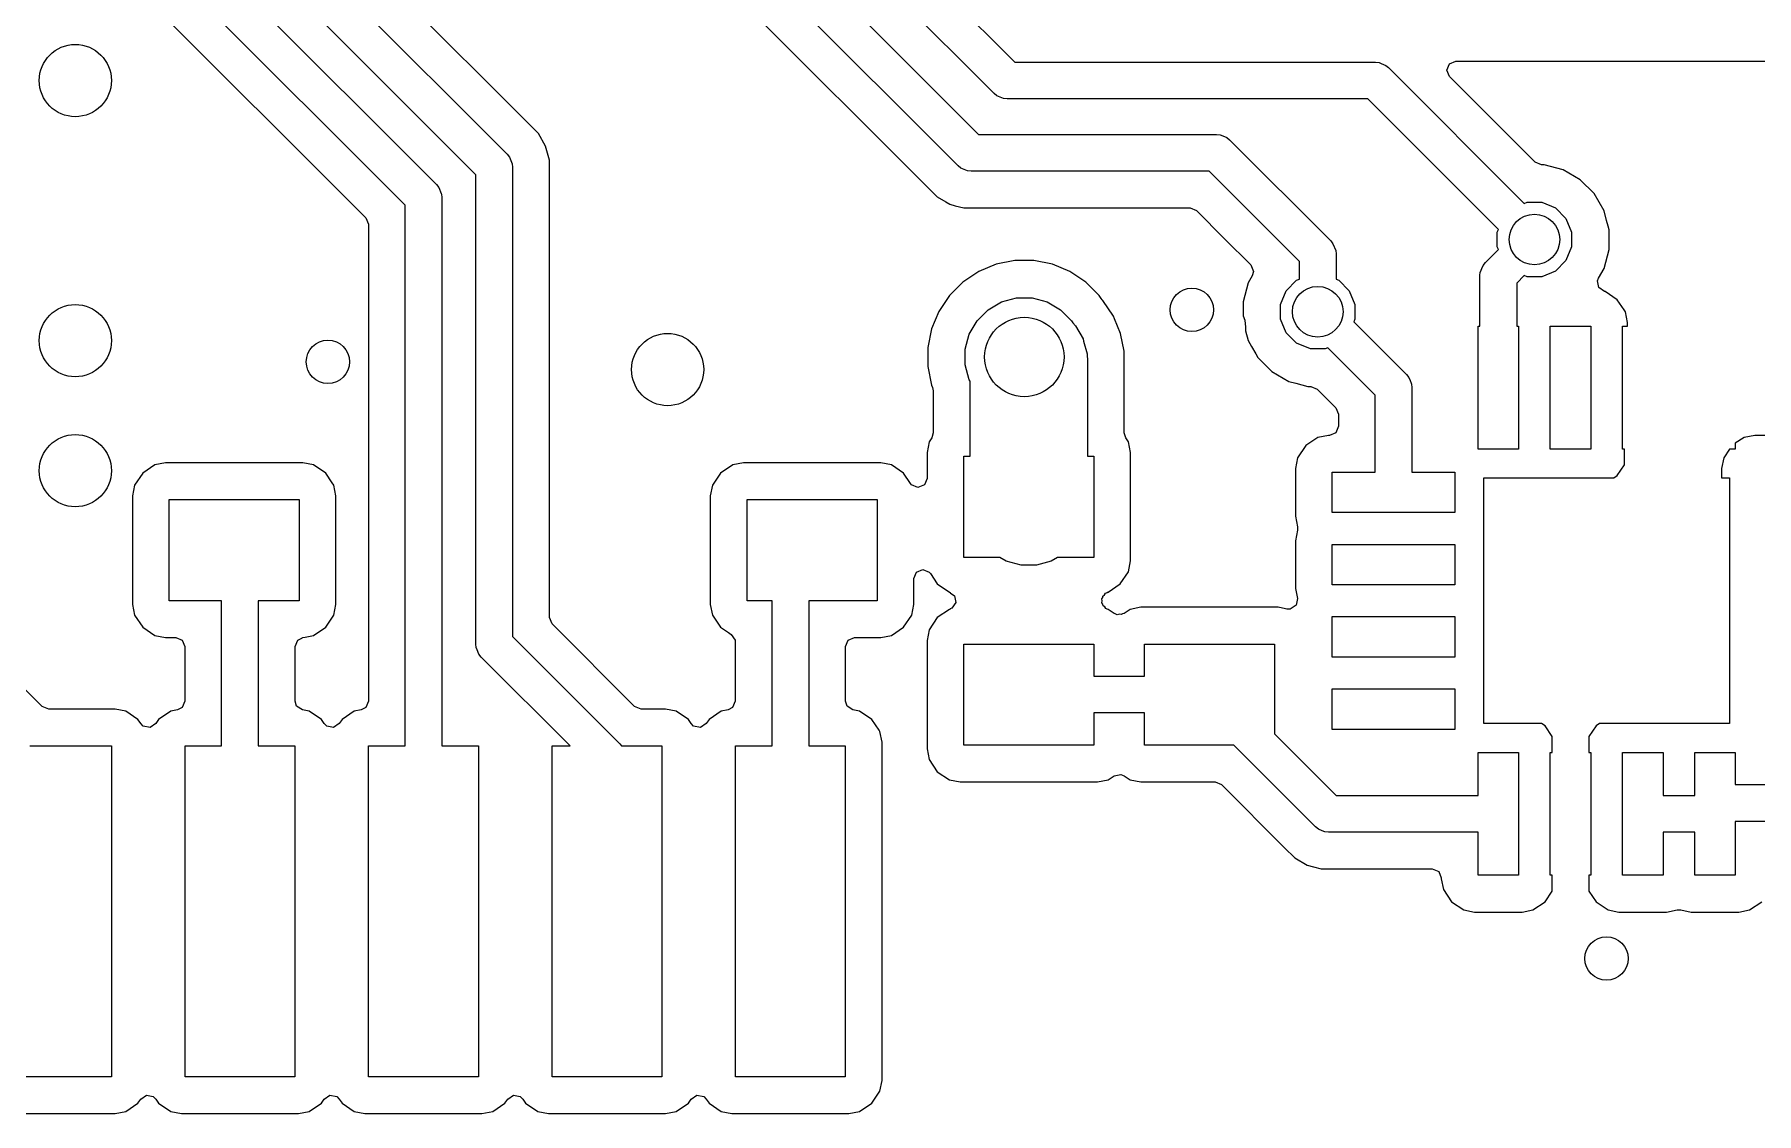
# Model space of a CAD drawing. Extents: x 97 to 200, y -158 to -52.
# Drawn here: x 161.37 to 173.29, y -125.95 to -118.48 of the extents above; entities that cross this region are included whole.
import ezdxf

# ---------------------------------------------------------------- set-up
doc = ezdxf.new("R2010")
doc.units = 0
doc.layers.add('BLACK', color=7, linetype='CONTINUOUS')

msp = doc.modelspace()

# ---------------------------------------------------------------- linework, layer by layer
at = {"layer": 'BLACK', "linetype": 'CONTINUOUS'}
for p, q in [((164.3781, -115.650994), (167.903705, -119.1766)), ((167.761298, -119.393403), (164.161297, -115.793403)), ((163.945828, -115.937852), (167.616847, -119.608871)), ((166.140903, -116.663797), (168.153705, -118.6766)), ((168.011298, -118.893403), (165.998209, -116.880315)), ((164.783158, -119.096136), (162.850906, -117.163883)), ((162.5781, -117.250994), (164.640902, -119.313797)), ((164.4241, -119.456205), (162.361297, -117.393403)), ((162.0781, -117.450994), (164.150903, -119.523798)), ((163.9341, -119.666205), (161.861297, -117.593403)), ((161.645828, -117.737851), (163.661294, -119.753317)), ((168.153705, -118.6766), (170.6511, -118.6766)), ((170.6511, -118.6766), (170.675876, -118.67904)), ((170.675876, -118.67904), (170.675877, -118.67904)), ((170.675877, -118.67904), (170.691083, -118.685339)), ((170.691083, -118.685339), (170.721657, -118.698003)), ((170.721657, -118.698003), (170.721658, -118.698004)), ((170.721658, -118.698004), (170.740903, -118.713797)), ((170.740903, -118.713797), (171.681052, -119.653946)), ((171.144711, -118.7318), (171.163017, -118.687606)), ((171.163017, -118.687606), (171.207211, -118.6693)), ((171.207211, -118.6693), (173.765206, -118.6693)), ((171.163017, -118.775994), (171.144711, -118.7318)), ((171.755317, -119.368294), (171.163017, -118.775994)), ((168.030542, -118.909197), (168.011298, -118.893403)), ((168.076323, -118.92816), (168.030542, -118.909197)), ((168.076324, -118.92816), (168.076323, -118.92816)), ((168.1011, -118.9306), (168.076324, -118.92816)), ((170.598494, -118.9306), (168.1011, -118.9306)), ((171.501446, -119.833552), (170.598494, -118.9306)), ((164.783169, -119.096146), (164.783158, -119.096136)), ((164.785347, -119.098324), (164.783169, -119.096146)), ((164.856376, -119.169353), (164.785347, -119.098324)), ((164.906601, -119.256346), (164.856376, -119.169353)), ((167.903705, -119.1766), (169.5511, -119.1766)), ((169.5511, -119.1766), (169.575876, -119.17904)), ((169.575876, -119.17904), (169.575877, -119.17904)), ((169.575877, -119.17904), (169.59484, -119.186895)), ((169.59484, -119.186895), (169.621657, -119.198003)), ((169.621657, -119.198003), (169.621658, -119.198004)), ((169.621658, -119.198004), (169.640903, -119.213797)), ((164.640902, -119.313797), (164.656696, -119.333042)), ((164.91564, -119.290079), (164.906601, -119.256346)), ((164.932599, -119.35337), (164.91564, -119.290079)), ((169.640903, -119.213797), (170.340902, -119.913797)), ((164.656696, -119.333042), (164.656697, -119.333043)), ((164.656697, -119.333043), (164.67566, -119.378824)), ((164.67566, -119.378824), (164.6781, -119.4036)), ((164.6781, -119.4036), (164.6781, -122.650994)), ((164.9326, -119.353376), (164.932599, -119.35337)), ((164.9326, -122.519689), (164.9326, -119.353376)), ((167.780542, -119.409197), (167.761298, -119.393403)), ((167.826323, -119.42816), (167.780542, -119.409197)), ((167.826324, -119.42816), (167.826323, -119.42816)), ((167.8511, -119.4306), (167.826324, -119.42816)), ((169.498494, -119.4306), (167.8511, -119.4306)), ((170.1241, -120.056205), (169.498494, -119.4306)), ((171.799511, -119.3866), (171.755317, -119.368294)), ((171.819164, -119.3866), (171.799511, -119.3866)), ((171.819168, -119.3866), (171.819164, -119.3866)), ((171.950652, -119.421832), (171.819168, -119.3866)), ((171.950653, -119.421832), (171.950652, -119.421832)), ((171.950654, -119.421833), (171.950653, -119.421832)), ((172.068545, -119.489897), (171.950654, -119.421833)), ((164.150903, -119.523798), (164.166697, -119.543042)), ((164.166697, -119.543042), (164.184555, -119.586155)), ((164.4241, -122.7036), (164.4241, -119.456205)), ((172.068546, -119.489898), (172.068545, -119.489897)), ((172.06855, -119.489901), (172.068546, -119.489898)), ((172.164798, -119.586149), (172.06855, -119.489901)), ((163.9341, -123.4086), (163.9341, -119.666205)), ((164.184555, -119.586155), (164.18566, -119.588824)), ((164.18566, -119.588824), (164.1881, -119.6136)), ((164.1881, -119.6136), (164.1881, -123.4086)), ((167.616847, -119.608871), (167.616851, -119.608874)), ((167.616851, -119.608874), (167.616853, -119.608876)), ((167.616853, -119.608876), (167.677113, -119.643667)), ((167.677113, -119.643667), (167.703847, -119.659102)), ((167.703847, -119.659102), (167.70385, -119.659103)), ((167.70385, -119.659103), (167.742105, -119.669353)), ((167.742105, -119.669353), (167.800875, -119.6851)), ((171.681052, -119.653946), (171.699889, -119.646144)), ((171.699889, -119.646144), (171.802311, -119.646144)), ((171.802311, -119.646144), (171.896937, -119.685339)), ((172.164801, -119.586153), (172.164798, -119.586149)), ((172.164803, -119.586155), (172.164801, -119.586153)), ((172.232867, -119.704046), (172.164803, -119.586155)), ((163.661294, -119.753317), (163.6796, -119.797511)), ((163.6796, -119.797511), (163.6796, -123.09812)), ((167.800875, -119.6851), (169.367189, -119.6851)), ((169.367189, -119.6851), (169.411383, -119.703406)), ((169.411383, -119.703406), (169.605825, -119.897848)), ((171.896937, -119.685339), (171.969361, -119.757763)), ((171.969361, -119.757763), (172.008556, -119.852389)), ((172.250974, -119.771623), (172.232867, -119.704046)), ((172.261692, -119.811623), (172.250974, -119.771623)), ((169.605825, -119.897848), (169.787649, -120.079671)), ((170.340902, -119.913797), (170.356696, -119.933042)), ((171.493644, -119.852389), (171.501446, -119.833552)), ((171.493644, -119.954811), (171.493644, -119.852389)), ((172.008556, -119.852389), (172.008556, -119.954811)), ((172.2681, -119.835536), (172.261692, -119.811623)), ((172.2681, -119.971664), (172.2681, -119.835536)), ((170.356696, -119.933042), (170.356697, -119.933043)), ((170.356697, -119.933043), (170.37566, -119.978824)), ((170.37566, -119.978824), (170.3781, -120.0036)), ((170.3781, -120.0036), (170.3781, -120.177536)), ((171.411297, -120.063797), (171.501446, -119.973647)), ((171.501446, -119.973647), (171.493644, -119.954811)), ((172.008556, -119.954811), (171.969361, -120.049437)), ((172.232867, -120.103154), (172.2681, -119.971664)), ((167.904154, -120.125514), (167.794912, -120.198507)), ((167.904156, -120.125513), (167.904154, -120.125514)), ((168.025544, -120.075232), (167.904156, -120.125513)), ((168.154406, -120.0496), (168.025544, -120.075232)), ((168.285794, -120.0496), (168.154406, -120.0496)), ((168.414655, -120.075232), (168.285794, -120.0496)), ((168.536043, -120.125513), (168.414655, -120.075232)), ((168.536045, -120.125514), (168.536043, -120.125513)), ((168.645287, -120.198507), (168.536045, -120.125514)), ((169.797582, -120.155114), (169.769334, -120.204042)), ((169.787649, -120.079671), (169.805955, -120.123865)), ((169.805955, -120.123865), (169.797582, -120.155114)), ((170.1241, -120.177536), (170.1241, -120.056205)), ((171.3741, -120.1536), (171.37654, -120.128824)), ((171.3741, -120.5036), (171.3741, -120.1536)), ((171.37654, -120.128824), (171.37736, -120.126845)), ((171.37736, -120.126845), (171.387174, -120.103151)), ((171.387174, -120.103151), (171.395503, -120.083043)), ((171.395503, -120.083043), (171.395504, -120.083042)), ((171.395504, -120.083042), (171.411297, -120.063797)), ((171.681052, -120.153253), (171.6281, -120.206205)), ((171.699889, -120.161056), (171.681052, -120.153253)), ((171.896937, -120.121861), (171.802311, -120.161056)), ((171.969361, -120.049437), (171.896937, -120.121861)), ((172.194021, -120.170436), (172.232867, -120.103154)), ((167.794912, -120.198507), (167.702007, -120.291412)), ((168.73819, -120.29141), (168.645287, -120.198507)), ((169.769332, -120.204048), (169.7341, -120.335531)), ((169.769334, -120.204042), (169.769332, -120.204048)), ((169.993644, -120.352389), (170.032839, -120.257763)), ((170.032839, -120.257763), (170.105263, -120.185339)), ((170.105263, -120.185339), (170.1241, -120.177536)), ((170.3781, -120.177536), (170.396937, -120.185339)), ((170.396937, -120.185339), (170.469361, -120.257763)), ((170.469361, -120.257763), (170.508556, -120.352389)), ((171.6281, -120.206205), (171.6281, -120.5036)), ((171.802311, -120.161056), (171.699889, -120.161056)), ((172.186851, -120.18949), (172.194021, -120.170436)), ((172.196183, -120.236406), (172.186851, -120.18949)), ((172.235957, -120.262982), (172.196183, -120.236406)), ((172.2404, -120.263865), (172.235957, -120.262982)), ((172.240402, -120.263866), (172.2404, -120.263865)), ((172.324584, -120.320115), (172.240402, -120.263866)), ((167.702007, -120.291412), (167.629014, -120.400654)), ((167.892842, -120.465486), (167.968986, -120.389342)), ((167.968986, -120.389342), (168.062243, -120.3355)), ((168.062243, -120.3355), (168.166258, -120.307629)), ((168.166258, -120.307629), (168.273942, -120.307629)), ((168.273942, -120.307629), (168.377957, -120.3355)), ((168.377957, -120.3355), (168.471214, -120.389342)), ((168.471214, -120.389342), (168.547358, -120.465486)), ((168.738195, -120.291416), (168.73819, -120.29141)), ((168.752141, -120.312288), (168.738195, -120.291416)), ((168.759914, -120.32176), (168.752141, -120.312288)), ((168.764455, -120.326301), (168.759914, -120.32176)), ((168.836782, -120.434546), (168.764455, -120.326301)), ((169.7341, -120.335531), (169.7341, -120.432883)), ((169.993644, -120.454811), (169.993644, -120.352389)), ((170.508556, -120.352389), (170.508556, -120.454811)), ((172.37115, -120.389806), (172.324584, -120.320115)), ((172.380834, -120.404299), (172.37115, -120.389806)), ((167.629013, -120.400656), (167.578732, -120.522044)), ((167.629014, -120.400654), (167.629013, -120.400656)), ((167.839, -120.558743), (167.892842, -120.465486)), ((168.547358, -120.465486), (168.555609, -120.479778)), ((168.555609, -120.479778), (168.573511, -120.500191)), ((168.573511, -120.500191), (168.573519, -120.500199)), ((168.573519, -120.500199), (168.626565, -120.592077)), ((168.836782, -120.434547), (168.836782, -120.434546)), ((168.836783, -120.434548), (168.836782, -120.434547)), ((168.844386, -120.452903), (168.836783, -120.434548)), ((168.886603, -120.554823), (168.844386, -120.452903)), ((169.7341, -120.432883), (169.746296, -120.462327)), ((169.746296, -120.462327), (169.7511, -120.5111)), ((169.7511, -120.5111), (169.7511, -120.53511)), ((170.032839, -120.549437), (169.993644, -120.454811)), ((170.508556, -120.454811), (170.500753, -120.473647)), ((170.500753, -120.473647), (170.865902, -120.838797)), ((171.3611, -121.3536), (171.3611, -120.5036)), ((171.3611, -120.5036), (171.3741, -120.5036)), ((171.6281, -120.5036), (171.6411, -120.5036)), ((171.6411, -120.5036), (171.6411, -121.3536)), ((171.8611, -121.3536), (171.8611, -120.5036)), ((171.8611, -120.5036), (172.1411, -120.5036)), ((172.1411, -120.5036), (172.1411, -121.3536)), ((172.3611, -121.3536), (172.3611, -120.5036)), ((172.3611, -120.5036), (172.395599, -120.5036)), ((172.395599, -120.478534), (172.380834, -120.404299)), ((172.395599, -120.5036), (172.395599, -120.478534)), ((167.578732, -120.522044), (167.5531, -120.650905)), ((167.811129, -120.662758), (167.839, -120.558743)), ((168.626565, -120.592077), (168.630858, -120.608099)), ((168.630858, -120.608099), (168.654024, -120.694555)), ((168.910775, -120.676347), (168.886603, -120.554823)), ((169.7511, -120.53511), (169.769332, -120.603151)), ((169.769332, -120.603151), (169.769332, -120.603153)), ((169.769332, -120.603153), (169.792521, -120.643317)), ((170.105263, -120.621861), (170.032839, -120.549437)), ((170.199889, -120.661056), (170.105263, -120.621861)), ((167.5531, -120.650905), (167.5531, -120.782294)), ((167.811129, -120.770442), (167.811129, -120.662758)), ((168.654024, -120.694555), (168.654024, -120.694569)), ((168.654024, -120.694569), (168.6575, -120.7476)), ((168.6575, -120.7476), (168.6575, -121.4036)), ((168.912, -120.682507), (168.910775, -120.676347)), ((168.912, -120.68251), (168.912, -120.682507)), ((168.912, -121.242186), (168.912, -120.68251)), ((169.792521, -120.643317), (169.821986, -120.694353)), ((169.821986, -120.694353), (169.837398, -120.721046)), ((169.837398, -120.721046), (169.837401, -120.72105)), ((169.837401, -120.72105), (169.933649, -120.817298)), ((170.302311, -120.661056), (170.199889, -120.661056)), ((170.321147, -120.653253), (170.302311, -120.661056)), ((170.6491, -120.981205), (170.321147, -120.653253)), ((167.5531, -120.782294), (167.578732, -120.911155)), ((167.839, -120.874457), (167.811129, -120.770442)), ((169.933649, -120.817298), (169.933653, -120.817301)), ((169.933653, -120.817301), (169.933655, -120.817303)), ((169.933655, -120.817303), (170.051546, -120.885367)), ((170.865902, -120.838797), (170.881696, -120.858042)), ((170.881696, -120.858042), (170.881697, -120.858043)), ((170.881697, -120.858043), (170.890304, -120.878823)), ((167.578732, -120.911155), (167.578733, -120.911157)), ((167.578733, -120.911157), (167.585442, -120.927354)), ((167.585442, -120.927354), (167.5902, -120.951271)), ((167.5902, -120.951271), (167.5902, -121.242186)), ((167.8447, -120.884329), (167.839, -120.874457)), ((167.8447, -121.4036), (167.8447, -120.884329)), ((170.051546, -120.885367), (170.099894, -120.898322)), ((170.099894, -120.898322), (170.183031, -120.920599)), ((170.183031, -120.920599), (170.183033, -120.920599)), ((170.183033, -120.920599), (170.183036, -120.9206)), ((170.183036, -120.9206), (170.202689, -120.9206)), ((170.202689, -120.9206), (170.246883, -120.938906)), ((170.246883, -120.938906), (170.376294, -121.068317)), ((170.6491, -121.513413), (170.6491, -120.981205)), ((170.890304, -120.878823), (170.898249, -120.898004)), ((170.898249, -120.898004), (170.90066, -120.903824)), ((170.90066, -120.903824), (170.9031, -120.9286)), ((170.9031, -120.9286), (170.9031, -121.513413)), ((170.376294, -121.068317), (170.3946, -121.112511)), ((170.3946, -121.196413), (170.376294, -121.240607)), ((170.3946, -121.112511), (170.3946, -121.196413)), ((167.561365, -121.304299), (167.5466, -121.378532)), ((167.561366, -121.304297), (167.561365, -121.304299)), ((167.579667, -121.276909), (167.561366, -121.304297)), ((167.5902, -121.242186), (167.579667, -121.276909)), ((168.922533, -121.276909), (168.912, -121.242186)), ((168.940832, -121.304296), (168.922533, -121.276909)), ((168.940834, -121.304299), (168.940832, -121.304296)), ((168.955599, -121.378534), (168.940834, -121.304299)), ((170.167615, -121.329928), (170.111366, -121.41411)), ((170.251796, -121.27368), (170.167615, -121.329928)), ((170.2518, -121.273678), (170.251796, -121.27368)), ((170.32603, -121.258914), (170.2518, -121.273678)), ((170.326039, -121.258913), (170.32603, -121.258914)), ((170.332107, -121.258913), (170.326039, -121.258913)), ((170.376294, -121.240607), (170.332107, -121.258913)), ((173.201796, -121.27368), (173.1411, -121.314235)), ((173.1411, -121.314235), (173.1411, -121.3536)), ((173.2018, -121.273678), (173.201796, -121.27368)), ((173.276031, -121.258914), (173.2018, -121.273678)), ((173.276035, -121.258913), (173.276031, -121.258914)), ((174.176167, -121.258913), (173.276035, -121.258913)), ((162.201796, -121.463867), (162.117615, -121.520115)), ((162.2018, -121.463865), (162.201796, -121.463867)), ((162.276031, -121.449101), (162.2018, -121.463865)), ((162.276035, -121.4491), (162.276031, -121.449101)), ((163.226167, -121.4491), (162.276035, -121.4491)), ((163.3004, -121.463865), (163.226167, -121.4491)), ((163.300402, -121.463866), (163.3004, -121.463865)), ((163.384584, -121.520115), (163.300402, -121.463866)), ((166.201796, -121.463867), (166.117615, -121.520115)), ((166.2018, -121.463865), (166.201796, -121.463867)), ((166.276031, -121.449101), (166.2018, -121.463865)), ((166.276035, -121.4491), (166.276031, -121.449101)), ((167.226167, -121.4491), (166.276035, -121.4491)), ((167.3004, -121.463865), (167.226167, -121.4491)), ((167.300402, -121.463866), (167.3004, -121.463865)), ((167.384584, -121.520115), (167.300402, -121.463866)), ((167.5466, -121.378532), (167.5466, -121.556554)), ((167.8011, -122.1036), (167.8011, -121.4036)), ((167.8011, -121.4036), (167.8447, -121.4036)), ((168.6575, -121.4036), (168.7011, -121.4036)), ((168.7011, -121.4036), (168.7011, -122.1036)), ((168.9556, -122.128667), (168.955599, -121.378534)), ((170.111365, -121.414112), (170.0966, -121.488345)), ((170.111366, -121.41411), (170.111365, -121.414112)), ((171.6411, -121.3536), (171.3611, -121.3536)), ((172.1411, -121.3536), (171.8611, -121.3536)), ((172.324584, -121.537084), (172.3741, -121.462979)), ((172.3741, -121.3536), (172.3611, -121.3536)), ((172.3741, -121.462979), (172.3741, -121.3536)), ((173.061365, -121.414112), (173.0466, -121.488345)), ((173.061366, -121.41411), (173.061365, -121.414112)), ((173.101798, -121.3536), (173.061366, -121.41411)), ((173.1411, -121.3536), (173.101798, -121.3536)), ((162.117615, -121.520115), (162.061366, -121.604297)), ((163.429615, -121.587509), (163.384584, -121.520115)), ((166.117615, -121.520115), (166.061366, -121.604297)), ((167.432133, -121.591277), (167.384584, -121.520115)), ((167.5466, -121.556554), (167.528294, -121.600748)), ((170.0966, -121.488345), (170.0966, -121.818477)), ((170.3511, -121.793413), (170.3511, -121.513413)), ((170.3511, -121.513413), (170.6491, -121.513413)), ((170.9031, -121.513413), (171.2011, -121.513413)), ((171.2011, -121.513413), (171.2011, -121.793413)), ((171.4011, -123.2536), (171.4011, -121.5536)), ((171.4011, -121.5536), (172.299866, -121.5536)), ((172.299866, -121.5536), (172.324584, -121.537084)), ((173.0466, -121.488345), (173.0466, -121.5536)), ((173.0466, -121.5536), (173.1011, -121.5536)), ((173.1011, -121.5536), (173.1011, -123.2536)), ((162.061365, -121.604299), (162.0466, -121.678532)), ((162.0466, -121.678532), (162.0466, -122.428664)), ((162.061366, -121.604297), (162.061365, -121.604299)), ((162.3011, -122.4036), (162.3011, -121.7036)), ((162.3011, -121.7036), (163.2011, -121.7036)), ((163.2011, -121.7036), (163.2011, -122.4036)), ((163.440834, -121.604299), (163.429615, -121.587509)), ((163.455599, -121.678534), (163.440834, -121.604299)), ((163.4556, -122.428667), (163.455599, -121.678534)), ((166.061365, -121.604299), (166.0466, -121.678532)), ((166.0466, -121.678532), (166.0466, -122.428664)), ((166.061366, -121.604297), (166.061365, -121.604299)), ((166.3011, -122.4036), (166.3011, -121.7036)), ((166.3011, -121.7036), (167.2011, -121.7036)), ((167.2011, -121.7036), (167.2011, -122.4036)), ((167.439906, -121.600748), (167.432133, -121.591277)), ((167.4841, -121.619054), (167.439906, -121.600748)), ((167.528294, -121.600748), (167.4841, -121.619054)), ((170.0966, -121.818477), (170.096601, -121.818481)), ((170.096601, -121.818481), (170.111081, -121.891283)), ((171.2011, -121.793413), (170.3511, -121.793413)), ((161.422817, -123.135794), (160.150906, -121.863883)), ((170.111081, -121.915668), (170.0966, -121.98847)), ((170.111081, -121.891283), (170.111081, -121.915668)), ((170.0966, -121.98847), (170.0966, -122.318602)), ((170.3511, -122.293538), (170.3511, -122.013538)), ((170.3511, -122.013538), (171.2011, -122.013538)), ((171.2011, -122.013538), (171.2011, -122.293538)), ((168.051471, -122.1036), (167.8011, -122.1036)), ((168.095577, -122.129065), (168.051471, -122.1036)), ((168.198054, -122.156523), (168.095577, -122.129065)), ((168.304146, -122.156523), (168.198054, -122.156523)), ((168.406623, -122.129065), (168.304146, -122.156523)), ((168.450729, -122.1036), (168.406623, -122.129065)), ((168.7011, -122.1036), (168.450729, -122.1036)), ((168.940834, -122.202901), (168.9556, -122.128667)), ((167.455599, -122.250643), (167.473905, -122.206451)), ((167.4556, -122.428667), (167.455599, -122.250643)), ((167.473905, -122.206451), (167.518099, -122.188145)), ((167.518099, -122.188145), (167.562293, -122.206451)), ((167.562293, -122.206451), (167.570066, -122.215922)), ((167.570066, -122.215922), (167.617615, -122.287084)), ((167.617615, -122.287084), (167.701797, -122.343333)), ((168.800401, -122.343334), (168.884584, -122.287084)), ((168.884584, -122.287084), (168.940834, -122.202901)), ((171.2011, -122.293538), (170.3511, -122.293538)), ((162.6641, -122.4036), (162.3011, -122.4036)), ((162.6641, -123.4086), (162.6641, -122.4036)), ((163.2011, -122.4036), (162.9181, -122.4036)), ((162.9181, -122.4036), (162.9181, -123.4086)), ((166.4741, -122.4036), (166.3011, -122.4036)), ((166.4741, -123.4086), (166.4741, -122.4036)), ((167.2011, -122.4036), (166.7281, -122.4036)), ((166.7281, -122.4036), (166.7281, -123.4086)), ((167.701797, -122.343333), (167.707485, -122.345689)), ((167.707485, -122.345689), (167.706225, -122.34873)), ((167.706225, -122.34873), (167.736377, -122.368872)), ((167.745713, -122.415787), (167.719141, -122.455564)), ((167.736377, -122.368872), (167.745713, -122.415787)), ((168.756497, -122.391356), (168.762728, -122.382046)), ((168.759149, -122.404746), (168.756497, -122.391356)), ((168.757023, -122.418232), (168.759149, -122.404746)), ((168.763614, -122.427291), (168.757023, -122.418232)), ((168.762728, -122.382046), (168.764473, -122.37098)), ((168.764473, -122.37098), (168.775511, -122.362947)), ((168.775511, -122.362947), (168.783105, -122.351604)), ((168.783105, -122.351604), (168.795112, -122.346644)), ((168.794716, -122.345688), (168.800395, -122.343335)), ((168.795112, -122.346644), (168.794716, -122.345688)), ((168.800395, -122.343335), (168.800401, -122.343334)), ((170.0966, -122.318602), (170.096601, -122.318606)), ((170.096601, -122.318606), (170.110339, -122.387679)), ((170.110339, -122.387679), (170.101006, -122.434595)), ((162.0466, -122.428664), (162.046601, -122.428668)), ((162.046601, -122.428668), (162.061365, -122.502899)), ((162.061365, -122.502899), (162.061367, -122.502903)), ((162.061367, -122.502903), (162.117615, -122.587084)), ((163.384584, -122.587084), (163.440834, -122.502901)), ((163.440834, -122.502901), (163.4556, -122.428667)), ((164.950906, -122.563883), (164.9326, -122.519689)), ((166.0466, -122.428664), (166.046601, -122.428668)), ((166.046601, -122.428668), (166.061365, -122.502899)), ((166.061365, -122.502899), (166.061367, -122.502903)), ((166.061367, -122.502903), (166.117615, -122.587084)), ((167.384584, -122.587084), (167.440834, -122.502901)), ((167.440834, -122.502901), (167.4556, -122.428667)), ((167.617615, -122.520115), (167.561366, -122.604297)), ((167.701796, -122.463867), (167.617615, -122.520115)), ((167.707484, -122.461512), (167.701796, -122.463867)), ((167.719141, -122.455564), (167.707088, -122.460557)), ((167.707088, -122.460557), (167.707484, -122.461512)), ((168.765791, -122.43828), (168.763614, -122.427291)), ((168.777134, -122.445873), (168.765791, -122.43828)), ((168.785167, -122.456912), (168.777134, -122.445873)), ((168.794669, -122.462725), (168.785167, -122.456912)), ((168.800401, -122.463866), (168.794669, -122.462725)), ((168.842408, -122.491934), (168.800401, -122.463866)), ((168.843481, -122.492591), (168.842408, -122.491934)), ((168.863907, -122.500577), (168.843481, -122.492591)), ((168.878005, -122.497772), (168.863907, -122.500577)), ((168.890733, -122.500041), (168.878005, -122.497772)), ((168.899811, -122.493435), (168.890733, -122.500041)), ((168.910823, -122.491245), (168.899811, -122.493435)), ((168.951796, -122.463867), (168.910823, -122.491245)), ((168.9518, -122.463865), (168.951796, -122.463867)), ((169.026031, -122.449101), (168.9518, -122.463865)), ((169.026035, -122.4491), (169.026031, -122.449101)), ((169.976167, -122.4491), (169.026035, -122.4491)), ((170.028838, -122.459577), (169.976167, -122.4491)), ((170.036847, -122.46117), (170.028838, -122.459577)), ((170.061232, -122.46117), (170.036847, -122.46117)), ((170.101006, -122.434595), (170.061232, -122.46117)), ((170.3511, -122.793662), (170.3511, -122.513662)), ((170.3511, -122.513662), (171.2011, -122.513662)), ((171.2011, -122.513662), (171.2011, -122.793662)), ((162.117615, -122.587084), (162.201797, -122.643333)), ((162.201797, -122.643333), (162.201799, -122.643334)), ((162.201799, -122.643334), (162.276033, -122.6581)), ((162.276033, -122.6581), (162.3471, -122.658099)), ((162.3471, -122.658099), (162.391294, -122.676404)), ((163.223155, -122.658698), (163.24173, -122.655003)), ((163.24173, -122.655003), (163.300401, -122.643334)), ((163.300401, -122.643334), (163.384584, -122.587084)), ((164.6781, -122.650994), (165.420903, -123.393798)), ((165.522817, -123.135794), (164.950906, -122.563883)), ((166.117615, -122.587084), (166.172204, -122.623559)), ((166.172204, -122.623559), (166.182741, -122.6306)), ((166.182741, -122.6306), (166.191823, -122.636668)), ((166.191823, -122.636668), (166.218399, -122.676442)), ((167.000906, -122.676405), (167.0451, -122.658099)), ((167.0451, -122.658099), (167.226165, -122.658099)), ((167.226165, -122.658099), (167.226166, -122.658099)), ((167.226166, -122.658099), (167.300401, -122.643334)), ((167.300401, -122.643334), (167.384584, -122.587084)), ((167.561365, -122.604299), (167.5466, -122.678532)), ((167.561366, -122.604297), (167.561365, -122.604299)), ((162.391294, -122.676404), (162.4096, -122.720598)), ((162.4096, -122.720598), (162.4096, -123.09812)), ((163.1726, -122.720021), (163.190906, -122.675827)), ((163.1726, -123.098119), (163.1726, -122.720021)), ((163.190906, -122.675827), (163.2235, -122.660436)), ((163.2235, -122.660436), (163.223155, -122.658698)), ((164.42654, -122.728376), (164.4241, -122.7036)), ((164.42654, -122.728377), (164.42654, -122.728376)), ((164.432764, -122.743403), (164.42654, -122.728377)), ((164.445503, -122.774157), (164.432764, -122.743403)), ((164.445504, -122.774158), (164.445503, -122.774157)), ((164.461297, -122.793403), (164.445504, -122.774158)), ((166.218399, -122.676442), (166.2196, -122.688635)), ((166.2196, -122.688635), (166.2196, -123.09812)), ((166.9826, -122.720599), (167.000906, -122.676405)), ((166.9826, -123.098119), (166.9826, -122.720599)), ((167.5466, -122.678532), (167.5466, -123.428664)), ((167.8011, -123.4036), (167.8011, -122.7036)), ((167.8011, -122.7036), (168.7011, -122.7036)), ((168.7011, -122.7036), (168.7011, -122.9266)), ((169.0511, -122.9266), (169.0511, -122.7036)), ((169.0511, -122.7036), (169.9511, -122.7036)), ((169.9511, -122.7036), (169.9511, -123.323994)), ((165.076495, -123.4086), (164.461297, -122.793403)), ((171.2011, -122.793662), (170.3511, -122.793662)), ((168.7011, -122.9266), (169.0511, -122.9266)), ((170.3511, -123.293787), (170.3511, -123.013787)), ((170.3511, -123.013787), (171.2011, -123.013787)), ((171.2011, -123.013787), (171.2011, -123.293787)), ((162.4096, -123.09812), (162.391294, -123.142314)), ((163.183133, -123.132841), (163.1726, -123.098119)), ((163.222906, -123.159418), (163.183133, -123.132841)), ((163.6796, -123.09812), (163.661294, -123.142314)), ((166.2196, -123.09812), (166.201294, -123.142314)), ((166.993133, -123.132841), (166.9826, -123.098119)), ((167.032906, -123.159418), (166.993133, -123.132841)), ((161.467011, -123.1541), (161.422817, -123.135794)), ((161.926167, -123.1541), (161.467011, -123.1541)), ((162.0004, -123.168865), (161.926167, -123.1541)), ((162.000402, -123.168866), (162.0004, -123.168865)), ((162.084583, -123.225114), (162.000402, -123.168866)), ((162.084584, -123.225116), (162.084583, -123.225114)), ((162.099607, -123.2476), (162.084584, -123.225116)), ((162.104133, -123.254373), (162.099607, -123.2476)), ((162.121376, -123.271616), (162.104133, -123.254373)), ((162.208067, -123.254373), (162.168293, -123.280948)), ((162.227616, -123.225114), (162.208067, -123.254373)), ((162.311796, -123.168867), (162.227616, -123.225114)), ((162.3118, -123.168865), (162.311796, -123.168867)), ((162.359293, -123.159419), (162.3118, -123.168865)), ((162.391294, -123.142314), (162.359293, -123.159419)), ((163.270401, -123.168866), (163.222906, -123.159418)), ((163.354583, -123.225114), (163.270401, -123.168866)), ((163.354584, -123.225116), (163.354583, -123.225114)), ((163.369607, -123.2476), (163.354584, -123.225116)), ((163.374133, -123.254373), (163.369607, -123.2476)), ((163.391376, -123.271616), (163.374133, -123.254373)), ((163.478067, -123.254373), (163.438293, -123.280948)), ((163.497616, -123.225114), (163.478067, -123.254373)), ((163.581796, -123.168867), (163.497616, -123.225114)), ((163.5818, -123.168865), (163.581796, -123.168867)), ((163.629293, -123.159419), (163.5818, -123.168865)), ((163.661294, -123.142314), (163.629293, -123.159419)), ((165.567011, -123.1541), (165.522817, -123.135794)), ((165.736167, -123.1541), (165.567011, -123.1541)), ((165.8104, -123.168865), (165.736167, -123.1541)), ((165.810402, -123.168866), (165.8104, -123.168865)), ((165.894583, -123.225114), (165.810402, -123.168866)), ((165.894584, -123.225116), (165.894583, -123.225114)), ((165.909607, -123.2476), (165.894584, -123.225116)), ((165.914133, -123.254373), (165.909607, -123.2476)), ((165.931376, -123.271616), (165.914133, -123.254373)), ((166.018067, -123.254373), (165.978293, -123.280948)), ((166.037616, -123.225114), (166.018067, -123.254373)), ((166.121796, -123.168867), (166.037616, -123.225114)), ((166.1218, -123.168865), (166.121796, -123.168867)), ((166.169293, -123.159419), (166.1218, -123.168865)), ((166.201294, -123.142314), (166.169293, -123.159419)), ((167.080401, -123.168866), (167.032906, -123.159418)), ((167.164584, -123.225115), (167.080401, -123.168866)), ((167.214331, -123.299567), (167.164584, -123.225115)), ((169.0511, -123.1806), (168.7011, -123.1806)), ((168.7011, -123.1806), (168.7011, -123.4036)), ((169.0511, -123.4036), (169.0511, -123.1806)), ((171.799868, -123.2536), (171.4011, -123.2536)), ((171.824584, -123.270115), (171.799868, -123.2536)), ((172.202331, -123.2536), (172.177615, -123.270115)), ((173.1011, -123.2536), (172.202331, -123.2536)), ((162.168293, -123.280948), (162.121376, -123.271616)), ((163.438293, -123.280948), (163.391376, -123.271616)), ((165.978293, -123.280948), (165.931376, -123.271616)), ((167.220834, -123.309299), (167.214331, -123.299567)), ((167.235599, -123.383534), (167.220834, -123.309299)), ((169.9511, -123.323994), (170.378705, -123.7516)), ((171.2011, -123.293787), (170.3511, -123.293787)), ((171.8741, -123.344221), (171.824584, -123.270115)), ((171.8741, -123.4536), (171.8741, -123.344221)), ((172.177615, -123.270115), (172.1281, -123.344218)), ((172.1281, -123.344218), (172.1281, -123.4536)), ((161.335706, -123.4086), (161.9011, -123.4086)), ((161.9011, -123.4086), (161.9011, -125.6986)), ((162.4111, -125.6986), (162.4111, -123.4086)), ((162.4111, -123.4086), (162.6641, -123.4086)), ((162.9181, -123.4086), (163.1711, -123.4086)), ((163.1711, -123.4086), (163.1711, -125.6986)), ((163.6811, -125.6986), (163.6811, -123.4086)), ((163.6811, -123.4086), (163.9341, -123.4086)), ((164.1881, -123.4086), (164.4411, -123.4086)), ((164.4411, -123.4086), (164.4411, -125.6986)), ((164.9511, -125.6986), (164.9511, -123.4086)), ((164.9511, -123.4086), (165.076495, -123.4086)), ((165.420903, -123.393798), (165.433051, -123.4086)), ((165.433051, -123.4086), (165.7111, -123.4086)), ((165.7111, -123.4086), (165.7111, -125.6986)), ((166.2211, -125.6986), (166.2211, -123.4086)), ((166.2211, -123.4086), (166.4741, -123.4086)), ((166.7281, -123.4086), (166.9811, -123.4086)), ((166.9811, -123.4086), (166.9811, -125.6986)), ((167.2356, -125.723667), (167.235599, -123.383534)), ((167.5466, -123.428664), (167.546601, -123.428668)), ((167.546601, -123.428668), (167.561365, -123.502899)), ((168.7011, -123.4036), (167.8011, -123.4036)), ((169.671494, -123.4036), (169.0511, -123.4036)), ((170.236297, -123.968402), (169.671494, -123.4036)), ((171.3611, -123.7516), (171.3611, -123.4536)), ((171.3611, -123.4536), (171.6411, -123.4536)), ((171.6411, -123.4536), (171.6411, -124.3036)), ((171.8611, -124.3036), (171.8611, -123.4536)), ((171.8611, -123.4536), (171.8741, -123.4536)), ((172.1281, -123.4536), (172.1411, -123.4536)), ((172.1411, -123.4536), (172.1411, -124.3036)), ((172.3611, -124.3036), (172.3611, -123.4536)), ((172.3611, -123.4536), (172.6411, -123.4536)), ((172.6411, -123.4536), (172.6411, -123.7516)), ((172.8611, -123.7516), (172.8611, -123.4536)), ((172.8611, -123.4536), (173.1411, -123.4536)), ((173.1411, -123.4536), (173.1411, -123.6766)), ((167.561365, -123.502899), (167.561367, -123.502903)), ((167.561367, -123.502903), (167.617615, -123.587084)), ((167.617615, -123.587084), (167.701797, -123.643333)), ((168.841377, -123.615953), (168.888291, -123.606621)), ((168.888291, -123.606621), (168.910821, -123.615953)), ((167.701797, -123.643333), (167.701799, -123.643334)), ((167.701799, -123.643334), (167.776033, -123.6581)), ((167.776033, -123.6581), (168.726166, -123.658099)), ((168.726166, -123.658099), (168.800401, -123.643334)), ((168.800401, -123.643334), (168.841377, -123.615953)), ((168.910821, -123.615953), (168.951799, -123.643334)), ((168.951799, -123.643334), (169.026033, -123.6581)), ((169.026033, -123.6581), (169.540188, -123.658099)), ((169.540188, -123.658099), (169.584382, -123.676405)), ((169.584382, -123.676405), (170.020824, -124.112847)), ((173.1411, -123.6766), (174.198494, -123.6766)), ((170.378705, -123.7516), (171.3611, -123.7516)), ((172.6411, -123.7516), (172.8611, -123.7516)), ((170.255542, -123.984196), (170.236297, -123.968402)), ((174.2511, -123.9306), (173.1411, -123.9306)), ((173.1411, -123.9306), (173.1411, -124.3036)), ((170.255543, -123.984197), (170.255542, -123.984196)), ((170.28236, -123.995304), (170.255543, -123.984197)), ((170.301323, -124.00316), (170.28236, -123.995304)), ((170.301324, -124.00316), (170.301323, -124.00316)), ((170.3261, -124.0056), (170.301324, -124.00316)), ((171.3611, -124.0056), (170.3261, -124.0056)), ((171.3611, -124.3036), (171.3611, -124.0056)), ((172.8611, -124.0056), (172.6411, -124.0056)), ((172.6411, -124.0056), (172.6411, -124.3036)), ((172.8611, -124.3036), (172.8611, -124.0056)), ((170.020824, -124.112847), (170.091853, -124.183876)), ((170.091853, -124.183876), (170.178846, -124.234101)), ((170.178846, -124.234101), (170.221626, -124.245564)), ((170.221626, -124.245564), (170.27587, -124.260099)), ((170.27587, -124.260099), (170.275873, -124.260099)), ((170.275873, -124.260099), (170.275875, -124.2601)), ((170.275875, -124.2601), (171.044101, -124.2601)), ((171.044101, -124.2601), (171.088295, -124.278406)), ((171.088295, -124.278406), (171.106601, -124.3226)), ((171.106601, -124.3226), (171.106601, -124.328668)), ((171.6411, -124.3036), (171.3611, -124.3036)), ((171.8741, -124.3036), (171.8611, -124.3036)), ((171.8741, -124.412979), (171.8741, -124.3036)), ((172.1411, -124.3036), (172.1281, -124.3036)), ((172.1281, -124.3036), (172.1281, -124.412979)), ((172.6411, -124.3036), (172.3611, -124.3036)), ((173.1411, -124.3036), (172.8611, -124.3036)), ((171.106601, -124.328668), (171.121365, -124.402899)), ((171.121365, -124.402899), (171.121367, -124.402903)), ((171.121367, -124.402903), (171.177615, -124.487084)), ((171.824584, -124.487084), (171.8741, -124.412979)), ((172.1281, -124.412979), (172.177615, -124.487084)), ((171.177615, -124.487084), (171.261797, -124.543333)), ((171.261797, -124.543333), (171.261799, -124.543334)), ((171.261799, -124.543334), (171.336033, -124.5581)), ((171.336033, -124.5581), (171.666166, -124.558099)), ((171.666166, -124.558099), (171.740401, -124.543334)), ((171.740401, -124.543334), (171.824584, -124.487084)), ((172.177615, -124.487084), (172.261797, -124.543333)), ((172.261797, -124.543333), (172.261799, -124.543334)), ((172.261799, -124.543334), (172.336033, -124.5581)), ((172.336033, -124.5581), (172.666166, -124.558099)), ((172.666166, -124.558099), (172.738908, -124.543631)), ((172.738908, -124.543631), (172.763292, -124.543631)), ((172.763292, -124.543631), (172.836033, -124.5581)), ((172.836033, -124.5581), (173.166166, -124.558099)), ((173.166166, -124.558099), (173.240401, -124.543334)), ((173.240401, -124.543334), (173.324584, -124.487084)), ((161.9011, -125.6986), (161.1411, -125.6986)), ((163.1711, -125.6986), (162.4111, -125.6986)), ((164.4411, -125.6986), (163.6811, -125.6986)), ((165.7111, -125.6986), (164.9511, -125.6986)), ((166.9811, -125.6986), (166.2211, -125.6986)), ((167.220834, -125.797901), (167.2356, -125.723667)), ((162.084584, -125.882084), (162.104133, -125.852826)), ((162.104133, -125.852826), (162.143906, -125.826251)), ((162.143906, -125.826251), (162.190823, -125.835583)), ((162.190823, -125.835583), (162.208067, -125.852827)), ((162.208067, -125.852827), (162.227615, -125.882084)), ((163.354584, -125.882084), (163.374133, -125.852826)), ((163.374133, -125.852826), (163.413906, -125.826251)), ((163.413906, -125.826251), (163.460823, -125.835583)), ((163.460823, -125.835583), (163.478067, -125.852827)), ((163.478067, -125.852827), (163.497615, -125.882084)), ((164.624584, -125.882084), (164.644133, -125.852826)), ((164.644133, -125.852826), (164.683906, -125.826251)), ((164.683906, -125.826251), (164.730823, -125.835583)), ((164.730823, -125.835583), (164.748067, -125.852827)), ((164.748067, -125.852827), (164.767615, -125.882084)), ((165.894584, -125.882084), (165.914133, -125.852826)), ((165.914133, -125.852826), (165.953906, -125.826251)), ((165.953906, -125.826251), (166.000823, -125.835583)), ((166.000823, -125.835583), (166.018067, -125.852827)), ((166.018067, -125.852827), (166.037615, -125.882084)), ((167.164584, -125.882084), (167.220834, -125.797901)), ((161.116033, -125.9531), (161.926166, -125.953099)), ((161.926166, -125.953099), (162.000401, -125.938334)), ((162.000401, -125.938334), (162.084584, -125.882084)), ((162.227615, -125.882084), (162.311797, -125.938333)), ((162.311797, -125.938333), (162.311799, -125.938334)), ((162.311799, -125.938334), (162.386033, -125.9531)), ((162.386033, -125.9531), (163.196166, -125.953099)), ((163.196166, -125.953099), (163.270401, -125.938334)), ((163.270401, -125.938334), (163.354584, -125.882084)), ((163.497615, -125.882084), (163.581797, -125.938333)), ((163.581797, -125.938333), (163.581799, -125.938334)), ((163.581799, -125.938334), (163.656033, -125.9531)), ((163.656033, -125.9531), (164.466166, -125.953099)), ((164.466166, -125.953099), (164.540401, -125.938334)), ((164.540401, -125.938334), (164.624584, -125.882084)), ((164.767615, -125.882084), (164.851797, -125.938333)), ((164.851797, -125.938333), (164.851799, -125.938334)), ((164.851799, -125.938334), (164.926033, -125.9531)), ((164.926033, -125.9531), (165.736166, -125.953099)), ((165.736166, -125.953099), (165.810401, -125.938334)), ((165.810401, -125.938334), (165.894584, -125.882084)), ((166.037615, -125.882084), (166.121797, -125.938333)), ((166.121797, -125.938333), (166.121799, -125.938334)), ((166.121799, -125.938334), (166.196033, -125.9531)), ((166.196033, -125.9531), (167.006166, -125.953099)), ((167.006166, -125.953099), (167.080401, -125.938334)), ((167.080401, -125.938334), (167.164584, -125.882084))]:
    msp.add_line(p, q, dxfattribs=at)
at = {"layer": 'BLACK'}
for centre, radius in [((161.6511, -118.8036), 0.25), ((171.7511, -119.9036), 0.175), ((169.38, -120.39), 0.15), ((170.2511, -120.4036), 0.175), ((161.6511, -120.6036), 0.25), ((168.2201, -120.7166), 0.275), ((163.4, -120.75), 0.15), ((165.7511, -120.8036), 0.25), ((161.6511, -121.5036), 0.25), ((172.25, -124.88), 0.15)]:
    msp.add_circle(centre, radius, dxfattribs=at)

doc.saveas('drawing.dxf')
